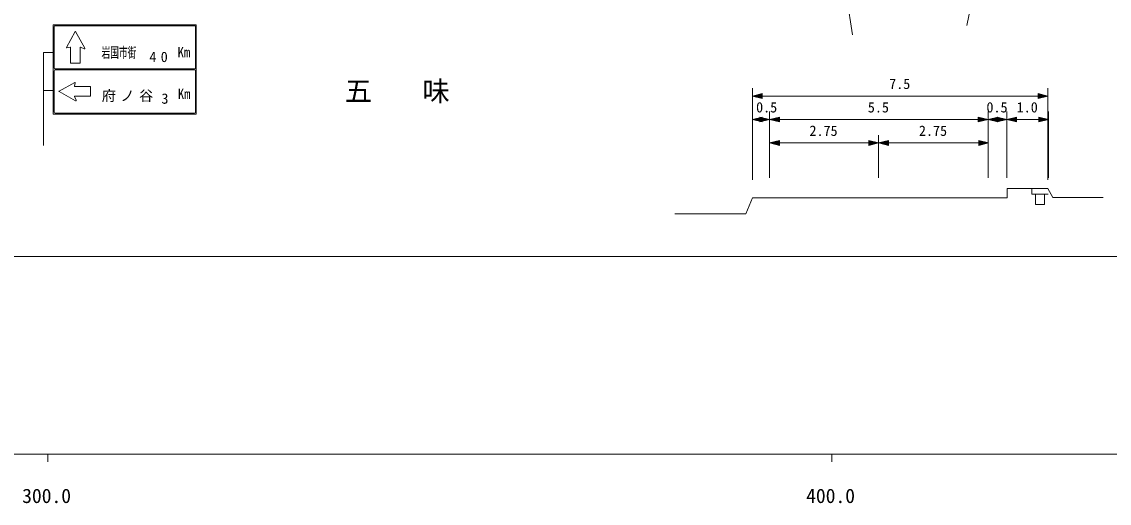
# Model space of a CAD drawing. Units: millimetres, scale not verified. Extents: x 40000 to 680000, y 20000 to 380000.
# Drawn here: x 364667 to 503383, y 198715 to 260168 of the extents above; entities that cross this region are included whole.
import ezdxf
from ezdxf.enums import TextEntityAlignment as Align

# ---------------------------------------------------------------- set-up
doc = ezdxf.new("R2010")
doc.units = ezdxf.units.MM
doc.header["$LTSCALE"] = 1000
doc.layers.add('S-BGD', color=7, linetype='Continuous', lineweight=13)
doc.layers.add('S-BGD-HTXT', color=7, linetype='Continuous', lineweight=13)
doc.styles.add('ＭＳ ゴシック', font='')
doc.styles.get('ＭＳ ゴシック').set_extended_font_data('MS Gothic')

msp = doc.modelspace()

# ---------------------------------------------------------------- linework, layer by layer
at = {"layer": 'S-BGD'}
for p, q in [((463875, 302983), (470627, 258494)), ((485216, 259677), (494235, 303735)), ((368690, 248382), (368690, 259782)), ((368690, 259782), (386930, 259782)), ((368810, 254262), (368810, 259542)), ((368930, 259662), (386690, 259662)), ((386810, 259542), (386810, 254262)), ((386930, 259782), (386930, 248382)), ((370369, 256882), (371466, 258902)), ((371541, 258902), (372701, 256785)), ((370835, 256940), (370419, 256820)), ((370890, 254891), (370890, 256899)), ((372115, 256881), (372115, 254891)), ((372647, 256725), (372175, 256921)), ((367454, 256262), (367454, 244386)), ((367454, 256262), (368690, 256262)), ((368810, 248622), (368810, 253902)), ((386690, 254142), (368930, 254142)), ((368930, 254022), (386690, 254022)), ((370890, 254891), (372115, 254891)), ((386810, 253902), (386810, 248622)), ((368810, 251378), (367454, 251378)), ((371438, 252419), (369419, 251322)), ((369419, 251246), (371535, 250087)), ((371380, 251953), (371500, 252369)), ((373429, 251898), (371422, 251898)), ((373429, 251898), (373429, 250673)), ((457874, 239983), (457874, 251689)), ((495559, 251689), (495559, 239983)), ((371596, 250141), (371399, 250613)), ((371439, 250673), (373429, 250673)), ((459124, 251001), (457874, 250689)), ((457874, 250689), (459124, 250376)), ((457874, 250689), (495559, 250689)), ((458003, 250689), (459093, 250954)), ((459093, 250423), (458006, 250689)), ((458131, 250689), (459046, 250907)), ((459046, 250470), (458131, 250689)), ((458256, 250689), (458999, 250860)), ((458999, 250517), (458256, 250689)), ((458384, 250689), (458953, 250814)), ((458953, 250564), (458384, 250689)), ((458509, 250689), (458906, 250767)), ((458906, 250610), (458509, 250689)), ((458637, 250689), (458859, 250720)), ((458859, 250689), (458637, 250689)), ((458859, 250657), (458637, 250689)), ((458859, 250720), (458859, 250657)), ((458906, 250767), (458906, 250610)), ((458953, 250814), (458953, 250564)), ((458999, 250860), (458999, 250517)), ((459046, 250907), (459046, 250470)), ((459093, 250954), (459093, 250423)), ((459124, 250376), (459124, 251001)), ((495559, 250689), (494309, 251001)), ((494309, 251001), (494309, 250376)), ((494309, 250376), (495559, 250689)), ((494340, 250423), (494340, 250954)), ((494340, 250954), (495428, 250689)), ((495431, 250689), (494340, 250423)), ((494387, 250470), (494387, 250907)), ((494387, 250907), (495303, 250689)), ((495303, 250689), (494387, 250470)), ((494434, 250517), (494434, 250860)), ((494434, 250860), (495178, 250689)), ((495178, 250689), (494434, 250517)), ((494481, 250564), (494481, 250814)), ((494481, 250814), (495050, 250689)), ((495050, 250689), (494481, 250564)), ((494528, 250610), (494528, 250767)), ((494528, 250767), (494925, 250689)), ((494925, 250689), (494528, 250610)), ((494575, 250657), (494575, 250720)), ((494575, 250720), (494797, 250689)), ((494575, 250689), (494797, 250689)), ((494797, 250689), (494575, 250657)), ((386930, 248382), (368690, 248382)), ((386690, 248502), (368930, 248502)), ((460065, 248696), (460065, 240249)), ((487927, 248696), (487927, 240249)), ((490321, 248696), (490321, 240249)), ((495641, 248696), (495641, 240249)), ((459124, 248009), (457874, 247696)), ((457874, 247696), (459124, 247384)), ((457874, 247696), (460065, 247696)), ((458003, 247696), (459093, 247962)), ((459093, 247431), (458006, 247696)), ((458131, 247696), (459046, 247915)), ((459046, 247478), (458131, 247696)), ((458256, 247696), (458999, 247868)), ((458999, 247524), (458256, 247696)), ((458384, 247696), (458953, 247821)), ((458953, 247571), (458384, 247696)), ((458509, 247696), (458906, 247774)), ((458906, 247618), (458509, 247696)), ((458637, 247696), (458859, 247728)), ((458859, 247696), (458637, 247696)), ((458859, 247665), (458637, 247696)), ((460065, 247696), (458815, 248009)), ((458815, 248009), (458815, 247384)), ((458815, 247384), (460065, 247696)), ((458847, 247431), (458847, 247962)), ((458847, 247962), (459934, 247696)), ((459937, 247696), (458847, 247431)), ((458859, 247728), (458859, 247665)), ((458893, 247478), (458893, 247915)), ((458893, 247915), (459809, 247696)), ((459809, 247696), (458893, 247478)), ((458906, 247774), (458906, 247618)), ((458940, 247524), (458940, 247868)), ((458940, 247868), (459684, 247696)), ((459684, 247696), (458940, 247524)), ((458953, 247821), (458953, 247571)), ((458987, 247571), (458987, 247821)), ((458987, 247821), (459556, 247696)), ((459556, 247696), (458987, 247571)), ((458999, 247868), (458999, 247524)), ((459034, 247618), (459034, 247774)), ((459034, 247774), (459431, 247696)), ((459431, 247696), (459034, 247618)), ((459046, 247915), (459046, 247478)), ((459081, 247665), (459081, 247728)), ((459081, 247728), (459303, 247696)), ((459081, 247696), (459303, 247696)), ((459303, 247696), (459081, 247665)), ((459093, 247962), (459093, 247431)), ((459124, 247384), (459124, 248009)), ((461315, 248009), (460065, 247696)), ((460065, 247696), (461315, 247384)), ((460065, 247696), (487927, 247696)), ((460193, 247696), (461284, 247962)), ((461284, 247431), (460197, 247696)), ((460322, 247696), (461237, 247915)), ((461237, 247478), (460322, 247696)), ((460447, 247696), (461190, 247868)), ((461190, 247524), (460447, 247696)), ((460575, 247696), (461143, 247821)), ((461143, 247571), (460575, 247696)), ((460700, 247696), (461097, 247774)), ((461097, 247618), (460700, 247696)), ((460828, 247696), (461050, 247728)), ((461050, 247696), (460828, 247696)), ((461050, 247665), (460828, 247696)), ((461050, 247728), (461050, 247665)), ((461097, 247774), (461097, 247618)), ((461143, 247821), (461143, 247571)), ((461190, 247868), (461190, 247524)), ((461237, 247915), (461237, 247478)), ((461284, 247962), (461284, 247431)), ((461315, 247384), (461315, 248009)), ((487927, 247696), (486677, 248009)), ((486677, 248009), (486677, 247384)), ((486677, 247384), (487927, 247696)), ((486709, 247431), (486709, 247962)), ((486709, 247962), (487796, 247696)), ((487799, 247696), (486709, 247431)), ((486755, 247478), (486755, 247915)), ((486755, 247915), (487671, 247696)), ((487671, 247696), (486755, 247478)), ((486802, 247524), (486802, 247868)), ((486802, 247868), (487546, 247696)), ((487546, 247696), (486802, 247524)), ((486849, 247571), (486849, 247821)), ((486849, 247821), (487418, 247696)), ((487418, 247696), (486849, 247571)), ((486896, 247618), (486896, 247774)), ((486896, 247774), (487293, 247696)), ((487293, 247696), (486896, 247618)), ((486943, 247665), (486943, 247728)), ((486943, 247728), (487165, 247696)), ((486943, 247696), (487165, 247696)), ((487165, 247696), (486943, 247665)), ((489177, 248009), (487927, 247696)), ((487927, 247696), (489177, 247384)), ((487927, 247696), (490321, 247696)), ((488055, 247696), (489146, 247962)), ((489146, 247431), (488059, 247696)), ((488184, 247696), (489099, 247915)), ((489099, 247478), (488184, 247696)), ((488309, 247696), (489052, 247868)), ((489052, 247524), (488309, 247696)), ((488437, 247696), (489005, 247821)), ((489005, 247571), (488437, 247696)), ((488562, 247696), (488959, 247774)), ((488959, 247618), (488562, 247696)), ((488690, 247696), (488912, 247728)), ((488912, 247696), (488690, 247696)), ((488912, 247665), (488690, 247696)), ((488912, 247728), (488912, 247665)), ((488959, 247774), (488959, 247618)), ((489005, 247821), (489005, 247571)), ((489052, 247868), (489052, 247524)), ((490321, 247696), (489071, 248009)), ((489071, 248009), (489071, 247384)), ((489071, 247384), (490321, 247696)), ((489099, 247915), (489099, 247478)), ((489102, 247431), (489102, 247962)), ((489102, 247962), (490190, 247696)), ((490193, 247696), (489102, 247431)), ((489146, 247962), (489146, 247431)), ((489149, 247478), (489149, 247915)), ((489149, 247915), (490065, 247696)), ((490065, 247696), (489149, 247478)), ((489177, 247384), (489177, 248009)), ((489196, 247524), (489196, 247868)), ((489196, 247868), (489940, 247696)), ((489940, 247696), (489196, 247524)), ((489243, 247571), (489243, 247821)), ((489243, 247821), (489812, 247696)), ((489812, 247696), (489243, 247571)), ((489290, 247618), (489290, 247774)), ((489290, 247774), (489687, 247696)), ((489687, 247696), (489290, 247618)), ((489337, 247665), (489337, 247728)), ((489337, 247728), (489559, 247696)), ((489337, 247696), (489559, 247696)), ((489559, 247696), (489337, 247665)), ((491571, 248009), (490321, 247696)), ((490321, 247696), (491571, 247384)), ((490321, 247696), (495641, 247696)), ((490449, 247696), (491540, 247962)), ((491540, 247431), (490452, 247696)), ((490577, 247696), (491493, 247915)), ((491493, 247478), (490577, 247696)), ((490702, 247696), (491446, 247868)), ((491446, 247524), (490702, 247696)), ((490831, 247696), (491399, 247821)), ((491399, 247571), (490831, 247696)), ((490956, 247696), (491352, 247774)), ((491352, 247618), (490956, 247696)), ((491084, 247696), (491306, 247728)), ((491306, 247696), (491084, 247696)), ((491306, 247665), (491084, 247696)), ((491306, 247728), (491306, 247665)), ((491352, 247774), (491352, 247618)), ((491399, 247821), (491399, 247571)), ((491446, 247868), (491446, 247524)), ((491493, 247915), (491493, 247478)), ((491540, 247962), (491540, 247431)), ((491571, 247384), (491571, 248009)), ((495641, 247696), (494391, 248009)), ((494391, 248009), (494391, 247384)), ((494391, 247384), (495641, 247696)), ((494422, 247431), (494422, 247962)), ((494422, 247962), (495510, 247696)), ((495513, 247696), (494422, 247431)), ((494469, 247478), (494469, 247915)), ((494469, 247915), (495385, 247696)), ((495385, 247696), (494469, 247478)), ((494516, 247524), (494516, 247868)), ((494516, 247868), (495260, 247696)), ((495260, 247696), (494516, 247524)), ((494563, 247571), (494563, 247821)), ((494563, 247821), (495131, 247696)), ((495131, 247696), (494563, 247571)), ((494610, 247618), (494610, 247774)), ((494610, 247774), (495006, 247696)), ((495006, 247696), (494610, 247618)), ((494656, 247665), (494656, 247728)), ((494656, 247728), (494878, 247696)), ((494656, 247696), (494878, 247696)), ((494878, 247696), (494656, 247665)), ((473963, 245704), (473963, 240249)), ((461315, 245016), (460065, 244704)), ((460065, 244704), (461315, 244391)), ((460065, 244704), (473963, 244704)), ((460193, 244704), (461284, 244970)), ((461284, 244438), (460197, 244704)), ((460322, 244704), (461237, 244923)), ((461237, 244485), (460322, 244704)), ((460447, 244704), (461190, 244876)), ((461190, 244532), (460447, 244704)), ((460575, 244704), (461143, 244829)), ((461143, 244579), (460575, 244704)), ((460700, 244704), (461097, 244782)), ((461097, 244626), (460700, 244704)), ((460828, 244704), (461050, 244735)), ((461050, 244704), (460828, 244704)), ((461050, 244673), (460828, 244704)), ((461050, 244735), (461050, 244673)), ((461097, 244782), (461097, 244626)), ((461143, 244829), (461143, 244579)), ((461190, 244876), (461190, 244532)), ((461237, 244923), (461237, 244485)), ((461284, 244970), (461284, 244438)), ((461315, 244391), (461315, 245016)), ((473963, 244704), (472713, 245016)), ((472713, 245016), (472713, 244391)), ((472713, 244391), (473963, 244704)), ((472744, 244438), (472744, 244970)), ((472744, 244970), (473832, 244704)), ((473835, 244704), (472744, 244438)), ((472791, 244485), (472791, 244923)), ((472791, 244923), (473707, 244704)), ((473707, 244704), (472791, 244485)), ((472838, 244532), (472838, 244876)), ((472838, 244876), (473582, 244704)), ((473582, 244704), (472838, 244532)), ((472885, 244579), (472885, 244829)), ((472885, 244829), (473454, 244704)), ((473454, 244704), (472885, 244579)), ((472932, 244626), (472932, 244782)), ((472932, 244782), (473329, 244704)), ((473329, 244704), (472932, 244626)), ((472979, 244673), (472979, 244735)), ((472979, 244735), (473201, 244704)), ((472979, 244704), (473201, 244704)), ((473201, 244704), (472979, 244673)), ((475213, 245016), (473963, 244704)), ((473963, 244704), (475213, 244391)), ((473963, 244704), (487927, 244704)), ((474091, 244704), (475182, 244970)), ((475182, 244438), (474094, 244704)), ((474219, 244704), (475135, 244923)), ((475135, 244485), (474219, 244704)), ((474344, 244704), (475088, 244876)), ((475088, 244532), (474344, 244704)), ((474473, 244704), (475041, 244829)), ((475041, 244579), (474473, 244704)), ((474598, 244704), (474994, 244782)), ((474994, 244626), (474598, 244704)), ((474726, 244704), (474948, 244735)), ((474948, 244704), (474726, 244704)), ((474948, 244673), (474726, 244704)), ((474948, 244735), (474948, 244673)), ((474994, 244782), (474994, 244626)), ((475041, 244829), (475041, 244579)), ((475088, 244876), (475088, 244532)), ((475135, 244923), (475135, 244485)), ((475182, 244970), (475182, 244438)), ((475213, 244391), (475213, 245016)), ((487994, 244704), (486744, 245016)), ((486744, 245016), (486744, 244391)), ((486744, 244391), (487994, 244704)), ((486775, 244438), (486775, 244970)), ((486775, 244970), (487863, 244704)), ((487866, 244704), (486775, 244438)), ((486822, 244485), (486822, 244923)), ((486822, 244923), (487738, 244704)), ((487738, 244704), (486822, 244485)), ((486869, 244532), (486869, 244876)), ((486869, 244876), (487613, 244704)), ((487613, 244704), (486869, 244532)), ((486916, 244579), (486916, 244829)), ((486916, 244829), (487484, 244704)), ((487484, 244704), (486916, 244579)), ((486963, 244626), (486963, 244782)), ((486963, 244782), (487359, 244704)), ((487359, 244704), (486963, 244626)), ((487009, 244673), (487009, 244735)), ((487009, 244735), (487231, 244704)), ((487009, 244704), (487231, 244704)), ((487231, 244704), (487009, 244673)), ((490372, 237703), (490372, 238871)), ((490372, 238871), (495559, 238871)), ((493514, 238173), (493514, 238871)), ((495559, 238871), (496182, 237734)), ((457874, 237703), (457040, 235648)), ((490372, 237703), (457874, 237703)), ((493514, 238173), (495602, 238173)), ((493961, 236854), (493961, 238173)), ((495122, 236854), (495122, 238173)), ((496182, 237734), (502605, 237734)), ((493961, 236854), (495122, 236854)), ((457040, 235648), (447984, 235648)), ((495923, 230191), (66564, 230191)), ((556419, 230191), (495923, 230191))]:
    msp.add_line(p, q, dxfattribs=at)
for centre, radius, start, end in [((368930, 259542), 120, 90, 180), ((386690, 259542), 120, 0, 90), ((371504, 258881), 43.2, 28.71979, 151.50226), ((370407, 256862), 43.2, 151.50226, 286.11285), ((370847, 256899), 43.2, 0, 106.11285), ((372158, 256881), 43.2, 67.39014, 180), ((372663, 256765), 43.2, 247.39014, 28.71979), ((368930, 254262), 120, 180, 270), ((368930, 253902), 120, 90, 180), ((386690, 254262), 120, 270, 360), ((386690, 253902), 120, 0, 90), ((369439, 251284), 43.2, 118.49774, 241.28021), ((371422, 251941), 43.2, 163.88715, 270), ((371459, 252381), 43.2, 343.88715, 118.49774), ((371439, 250630), 43.2, 90, 202.6098), ((371556, 250125), 43.2, 241.28021, 22.60986), ((368930, 248622), 120, 180, 270), ((386690, 248622), 120, 270, 360)]:
    msp.add_arc(centre, radius, start, end, dxfattribs=at)
at = {"layer": 'S-BGD-HTXT'}
for p, q in [((40000, 205000), (579000, 205000)), ((368000, 205000), (368000, 204000)), ((468000, 205000), (468000, 204000))]:
    msp.add_line(p, q, dxfattribs=at)

# ---------------------------------------------------------------- texts
at = {"layer": 'S-BGD', "style": 'ＭＳ ゴシック'}
for s, width, p in [('岩国市街', 0.6, (374844, 255182)), ('Km', 0.9, (384542, 255218)), ('Km', 0.9, (384574, 249894))]:
    msp.add_text(s, height=1320, dxfattribs=dict(at, width=width)).set_placement(p, align=Align.BOTTOM_LEFT)
for s, p in [('7.5', (475311, 251189)), ('0.5', (458337, 248196)), ('5.5', (472590, 248196)), ('0.5', (487718, 248196)), ('1.0', (491575, 248196)), ('2.75', (465142, 245204)), ('2.75', (479106, 245204))]:
    msp.add_text(s, height=1320, dxfattribs=at).set_placement(p, align=Align.BOTTOM_LEFT)
at = {"layer": 'S-BGD', "attachment_point": 7, "style": 'ＭＳ ゴシック'}
for s, insert, char_height in [('\\T1.61;40', (380946, 255000), 1320), ('\\T2.83;五味', (405866, 249757), 2566), ('\\T1.32;府ノ谷\\~', (374880, 249915), 1320), ('\\T1.61;\\~3', (381036, 249682), 1320)]:
    msp.add_mtext(s, dxfattribs=dict(at, insert=insert, char_height=char_height))
at = {"layer": 'S-BGD-HTXT', "style": 'ＭＳ ゴシック'}
for s, p in [('300.0', (364719, 198195)), ('400.0', (464719, 198195))]:
    msp.add_text(s, height=1833, dxfattribs=at).set_placement(p, align=Align.BOTTOM_LEFT)

doc.saveas('drawing.dxf')
